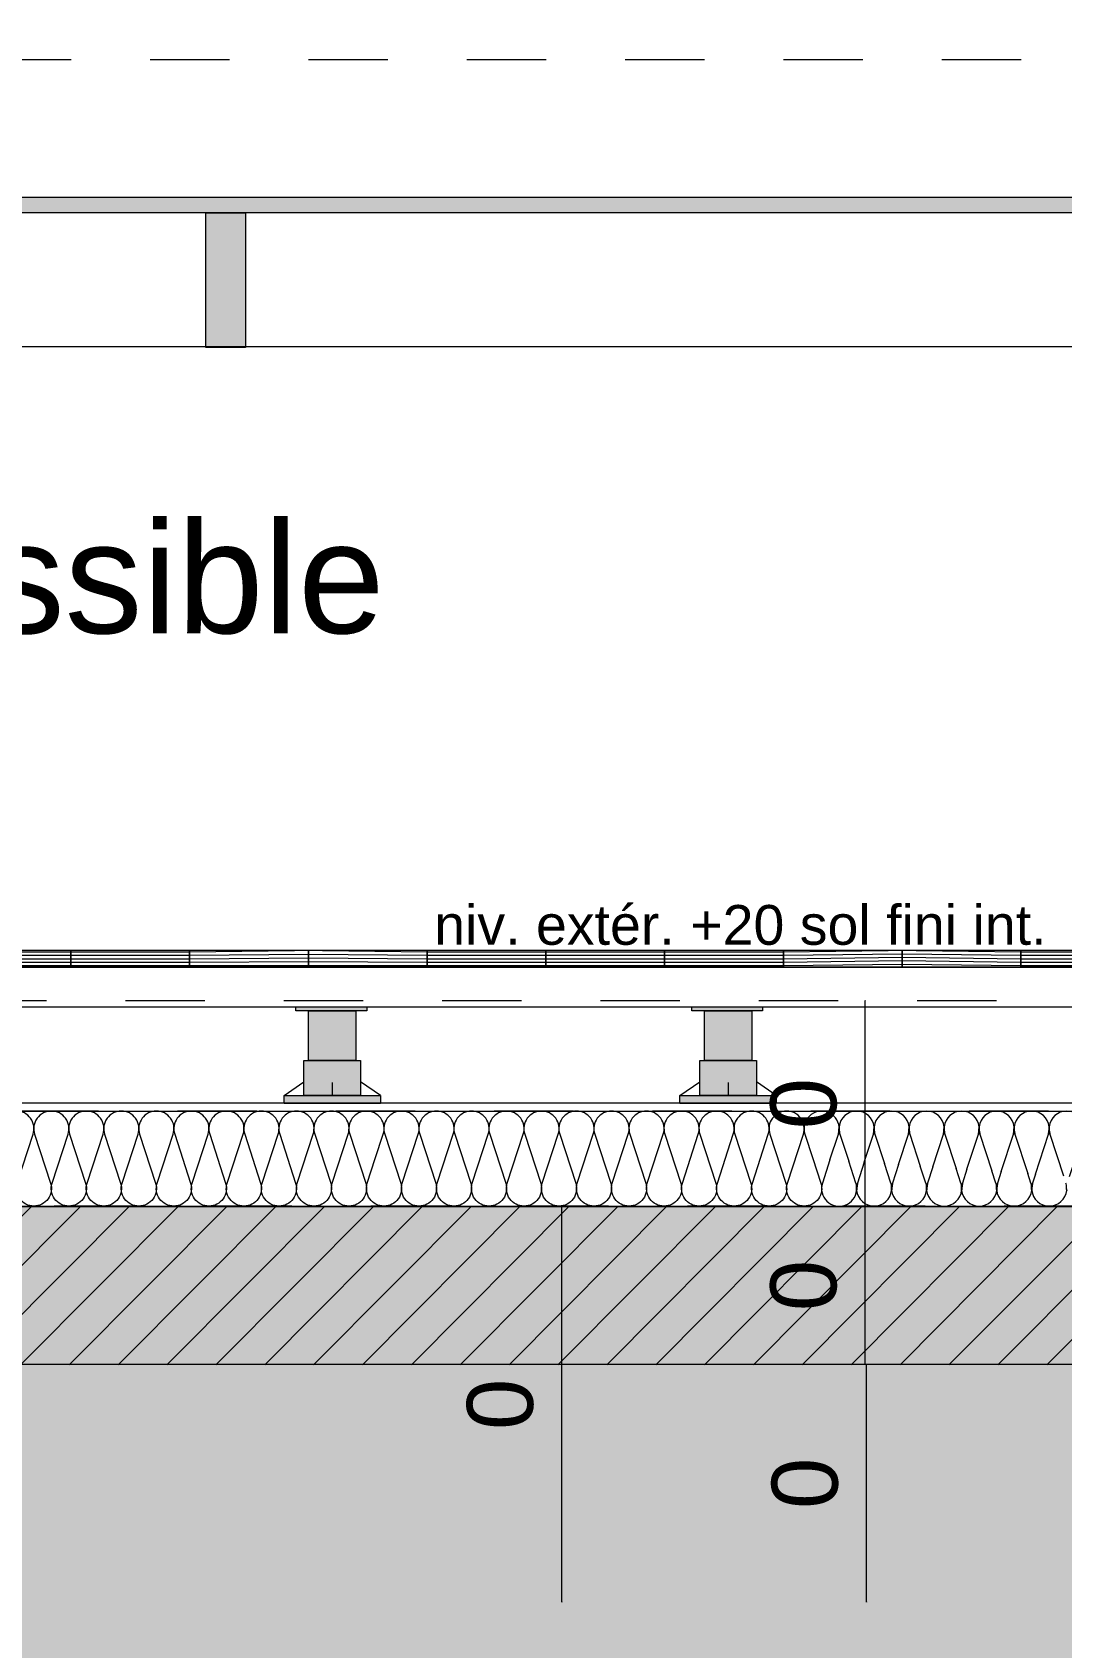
# Model space of a CAD drawing. Header units: metres. Extents: x 1838950 to 1842843, y 5171318 to 5174224.
# Drawn here: x 1840987.188 to 1840988.488, y 5171431.524 to 5171433.564 of the extents above; entities that cross this region are included whole.
import ezdxf

# ---------------------------------------------------------------- set-up
doc = ezdxf.new("R2010")
doc.units = ezdxf.units.M
doc.header["$LTSCALE"] = 0.0254
doc.header["$PDMODE"] = 1
doc.header["$PDSIZE"] = -2
for name, pattern in [('AXES', [2, 1.25, -0.25, 0.25, -0.25]), ('CACHE', [0.375, 0.25, -0.125]), ('ISO-02', [0.75, 0.6, -0.15])]:
    doc.linetypes.add(name, pattern=pattern)
doc.layers.get('0').update_dxf_attribs({"lineweight": 18})
doc.layers.get('DEFPOINTS').update_dxf_attribs({"lineweight": 18})
for name, color, linetype, lineweight, true_color in [('01_cote_gen', 4, 'Continuous', 18, 0x00ffff), ('01_hach', 1, 'CACHE', 18, 0xff0000), ('01_tram_axes', 1, 'AXES', 18, 0xff0000)]:
    doc.layers.add(name, color=color, linetype=linetype, lineweight=lineweight, true_color=true_color)
for name, color, linetype, lineweight in [('01_murs_coup', 7, 'Continuous', 18), ('B BATI-GO-coupÈ_Hatch', 7, 'Continuous', 5), ('B BATI-GO-coupé', 7, 'Continuous', 35), ('B BATI-GO-vu', 7, 'Continuous', 5), ('B GÈnÈral_Hatch', 7, 'Continuous', 5), ('B Général', 7, 'Continuous', 5), ('B-BATI _ GO coupé', 7, 'Continuous', 35), ('B-BATI _ terrasses', 7, 'Continuous', 18), ('B-BATI _ terrasses_Hatch', 7, 'Continuous', 5), ('C ANNOTATIONS-texte', 7, 'Continuous', 5), ('Général', 7, 'Continuous', 5)]:
    doc.layers.add(name, color=color, linetype=linetype, lineweight=lineweight)
doc.styles.add('Arial', font='arial.ttf')
doc.dimstyles.new('EXE-COT-33', dxfattribs={"dimtxt": 302.065972222221, "dimasz": 0.00013797607421875, "dimexe": 1e-08, "dimexo": 8e-09, "dimgap": 5e-08, "dimtad": 1, "dimzin": 3, "dimtxsty": 'Arial', "dimblk": 'VW_FILLEDARROW-1', "dimblk1": 'VW_FILLEDARROW-1', "dimblk2": 'VW_FILLEDARROW-1', "dimcen": 0, "dimazin": 0, "dimtfac": 1, "dimtix": 1, "dimtmove": 0, "dimatfit": 0, "dimldrblk": 'VW_FILLEDARROW-1', "dimfxl": 1, "dimfrac": 2, "dimtolj": 1, "dimtzin": 3, "dimarcsym": 0})
pattern_1 = [(0, (0.005291666661738418, -0.00705555555637693), (0.003527777774492279, -0.004409722221811535), [])]

# ---------------------------------------------------------------- blocks, each defined once
blk = doc.blocks.new('Groupe-397-1-4')
at = {"layer": 'B Général', "linetype": 'Continuous', "lineweight": 0, "true_color": 0x808080}
blk.add_hatch(color=8, dxfattribs=at).paths.add_polyline_path([(77.58484212868782, -58.64995336934717), (84.18487662373452, -58.64995336934717), (84.18487662373452, -58.66995336934718), (77.58484212868782, -58.66995336934718)])
at = {"layer": 'B Général', "linetype": 'Continuous', "lineweight": 0, "true_color": 0xaaaaaa}
blk.add_hatch(color=253, dxfattribs=at).paths.add_polyline_path([(83.08610914711008, -58.66995682763961), (83.13610914711008, -58.66995682763961), (83.13610914711008, -58.83995682763961), (83.08610914711008, -58.83995682763961)])
at = {"layer": 'B Général', "color": 7, "linetype": 'Continuous', "lineweight": 5, "flags": 128}
for points in [[(77.58484212868782, -58.64995336934717), (84.18487662373452, -58.64995336934717), (84.18487662373452, -58.66995336934718), (77.58484212868782, -58.66995336934718)], [(83.08610914711008, -58.66995682763961), (83.13610914711008, -58.66995682763961), (83.13610914711008, -58.83995682763961), (83.08610914711008, -58.83995682763961)]]:
    blk.add_lwpolyline(points, close=True, dxfattribs=at)
blk = doc.blocks.new('Groupe-867-1-4')
at = {"layer": 'B-BATI _ terrasses_Hatch', "linetype": 'Continuous', "lineweight": 0, "true_color": 0xffffff}
for points in [[(83.69992538160413, -59.67235216697661), (83.78938054660203, -59.67235216697661), (83.78938054660203, -59.67739109161886), (83.69992538160413, -59.67739109161886), (83.69992538160413, -59.67235216697661)], [(83.71600451601964, -59.67739109161886), (83.77564129268487, -59.67739109161886), (83.77564129268539, -59.74003777000142), (83.71600451602016, -59.74003777000142), (83.71600451601964, -59.67739109161886)], [(83.7100408207609, -59.74003777000143), (83.78156923495172, -59.74003777000143), (83.78153351738706, -59.78405751194524), (83.7100055895014, -59.78405751194524), (83.7100408207609, -59.74003777000143)], [(83.68501019639345, -59.78405751194521), (83.80663561231212, -59.78405751194521), (83.80663561231212, -59.79413536123683), (83.68501019639353, -59.79413536123683), (83.68501019639345, -59.78405751194521)]]:
    blk.add_hatch(color=7, dxfattribs=at).paths.add_polyline_path(points)
at = {"layer": 'B-BATI _ GO coupé', "lineweight": 5}
for p, q in [((83.68501019639348, -59.78405751194523), (83.71001701210683, -59.76705824541496)), ((83.7458113454025, -59.76770649833078), (83.74582290435279, -59.78345394275521)), ((83.80663561234181, -59.78405751194523), (83.78158066485398, -59.76710757090393))]:
    blk.add_line(p, q, dxfattribs=at)
at = {"layer": 'B-BATI _ terrasses', "color": 7, "lineweight": 5, "flags": 128}
for points in [[(83.69992538160412, -59.67235216697661), (83.78938054660202, -59.67235216697661), (83.78938054660202, -59.67739109161886), (83.69992538160412, -59.67739109161886)], [(83.71600451601967, -59.67739109161886), (83.77564129268488, -59.67739109161886), (83.7756412926854, -59.74003777000142), (83.71600451602018, -59.74003777000142)], [(83.71004082076088, -59.74003777000142), (83.78156923495169, -59.74003777000142), (83.78153351738706, -59.78405751194523), (83.7100055895014, -59.78405751194523)], [(83.68501019639348, -59.78405751194523), (83.80663561231212, -59.78405751194523), (83.80663561231212, -59.79413536123684), (83.68501019639353, -59.79413536123684)]]:
    blk.add_lwpolyline(points, close=True, dxfattribs=at)
blk = doc.blocks.new('Groupe-868-1-4')
at = {"layer": 'B-BATI _ terrasses_Hatch', "linetype": 'Continuous', "lineweight": 0, "true_color": 0xffffff}
for points in [[(83.19991772181599, -59.67235216697661), (83.28937288681392, -59.67235216697661), (83.28937288681392, -59.67739109161886), (83.19991772181599, -59.67739109161886), (83.19991772181599, -59.67235216697661)], [(83.21599685623151, -59.67739109161886), (83.27563363289673, -59.67739109161886), (83.27563363289725, -59.74003777000142), (83.21599685623202, -59.74003777000142), (83.21599685623151, -59.67739109161886)], [(83.21003316097278, -59.74003777000143), (83.28156157516358, -59.74003777000143), (83.28152585759895, -59.78405751194524), (83.20999792971328, -59.78405751194524), (83.21003316097278, -59.74003777000143)], [(83.18500253660534, -59.78405751194524), (83.306627952524, -59.78405751194524), (83.306627952524, -59.79413536123685), (83.18500253660541, -59.79413536123685), (83.18500253660534, -59.78405751194524)]]:
    blk.add_hatch(color=7, dxfattribs=at).paths.add_polyline_path(points)
at = {"layer": 'B-BATI _ GO coupé', "lineweight": 5}
for p, q in [((83.18500253660534, -59.78405751194523), (83.2100093523187, -59.76705824541496)), ((83.24580368561438, -59.76770649833078), (83.24581524456467, -59.78345394275521)), ((83.30662795255368, -59.78405751194523), (83.28157300506585, -59.76710757090393))]:
    blk.add_line(p, q, dxfattribs=at)
at = {"layer": 'B-BATI _ terrasses', "color": 7, "lineweight": 5, "flags": 128}
for points in [[(83.19991772181599, -59.67235216697661), (83.28937288681388, -59.67235216697661), (83.28937288681388, -59.67739109161886), (83.19991772181599, -59.67739109161886)], [(83.21599685623153, -59.67739109161886), (83.27563363289676, -59.67739109161886), (83.27563363289728, -59.74003777000142), (83.21599685623205, -59.74003777000142)], [(83.21003316097276, -59.74003777000142), (83.28156157516356, -59.74003777000142), (83.28152585759892, -59.78405751194523), (83.20999792971328, -59.78405751194523)], [(83.18500253660534, -59.78405751194523), (83.306627952524, -59.78405751194523), (83.306627952524, -59.79413536123684), (83.18500253660541, -59.79413536123684)]]:
    blk.add_lwpolyline(points, close=True, dxfattribs=at)
blk = doc.blocks.new('Groupe-973-1-4')
at = {"layer": 'B BATI-GO-coupÈ_Hatch', "linetype": 'Continuous', "lineweight": 0, "true_color": 0xffffff}
blk.add_hatch(color=7, dxfattribs=at).paths.add_polyline_path([(84.96607381249257, -60.4224073939075), (84.26488626994542, -60.42304670268169), (84.26488626994542, -60.12431911273919), (76.14487977601026, -60.12368290770977), (76.14487977601026, -57.05186553712178), (76.31484213000094, -57.05186553712178), (76.31484213000094, -59.92368290770985), (81.02472797994426, -59.92368290770985), (81.02472709874834, -58.83867728997307), (81.18472779269138, -58.83867728997307), (81.18472867388732, -59.92368290770985), (84.18484862324316, -59.92368290770985), (84.18484862324316, -59.92241049764684), (84.36067697003793, -59.92241049764684), (84.36067836861935, -59.65135215309755), (84.48067553221905, -59.65135215309755), (84.48067413361645, -59.92241049764684), (84.88485511730855, -59.92241049764684), (84.8848551173085, -59.92368290770926), (90.42484219807066, -59.92368290770025), (90.42484205540272, -60.37368445955434), (84.96607366982467, -60.37368135581871), (84.96607381249257, -60.4224073939075)])
at = {"layer": 'B BATI-GO-coupé', "linetype": 'Continuous', "lineweight": 5}
h = blk.add_hatch(dxfattribs=at)
h.set_pattern_fill('45_0_15_52', style=0, pattern_type=2)
h.set_pattern_definition([(45, (0, 0), (0.03527777774492279, -0.02645833334565396), [])])
h.paths.add_polyline_path([(84.96607381249257, -60.42240739390749), (84.26488626994544, -60.42304670268168), (84.26488626994544, -60.12431911273919), (76.14487977601027, -60.12368290770976), (76.14487977601027, -57.05186553712178), (76.31484213000095, -57.05186553712178), (76.31484213000095, -59.92368290770985), (81.02472797994426, -59.92368290770985), (81.02472709874834, -58.83867728997307), (81.18472779269138, -58.83867728997306), (81.18472867388734, -59.92368290770985), (84.18484862324316, -59.92368290770985), (84.18484862324316, -59.92241049764684), (84.36067697003793, -59.92241049764684), (84.36067836861935, -59.65135215309754), (84.48067553221905, -59.65135215309754), (84.48067413361647, -59.92241049764684), (84.88485511730855, -59.92241049764684), (84.88485511730853, -59.92368290770924), (90.42484219807066, -59.92368290770024), (90.42484205540272, -60.37368445955434), (84.96607366982467, -60.37368135581871)])
at = {"layer": 'B Général', "linetype": 'Continuous', "lineweight": 5, "true_color": 0x808080}
h = blk.add_hatch(dxfattribs=at)
h.set_pattern_fill('BOIS FIL HOR', color=8, style=0, pattern_type=2)
h.set_pattern_definition(pattern_1)
h.paths.add_polyline_path([(82.91567587894839, -59.6012245527748), (82.76567587894841, -59.6012245527748), (82.76567587894839, -59.6222245527748), (82.91567587894839, -59.6222245527748)])
h = blk.add_hatch(dxfattribs=at)
h.set_pattern_fill('BOIS FIL HOR', color=8, style=0, pattern_type=2)
h.set_pattern_definition(pattern_1)
h.paths.add_polyline_path([(83.06567587894835, -59.6012245527748), (82.91567587894839, -59.6012245527748), (82.91567587894836, -59.6222245527748), (83.06567587894835, -59.6222245527748)])
h = blk.add_hatch(dxfattribs=at)
h.set_pattern_fill('BOIS FIL HOR', color=8, style=0, pattern_type=2)
h.set_pattern_definition(pattern_1)
h.paths.add_polyline_path([(83.21567587894833, -59.6012245527748), (83.06567587894835, -59.6012245527748), (83.06567587894833, -59.6222245527748), (83.21567587894833, -59.6222245527748)])
h = blk.add_hatch(dxfattribs=at)
h.set_pattern_fill('BOIS FIL HOR', color=8, style=0, pattern_type=2)
h.set_pattern_definition(pattern_1)
h.paths.add_polyline_path([(83.3656758789483, -59.6012245527748), (83.21567587894833, -59.6012245527748), (83.2156758789483, -59.6222245527748), (83.3656758789483, -59.6222245527748)])
h = blk.add_hatch(dxfattribs=at)
h.set_pattern_fill('BOIS FIL HOR', color=8, style=0, pattern_type=2)
h.set_pattern_definition(pattern_1)
h.paths.add_polyline_path([(83.5156758789483, -59.6012245527748), (83.3656758789483, -59.6012245527748), (83.3656758789483, -59.6222245527748), (83.5156758789483, -59.6222245527748)])
h = blk.add_hatch(dxfattribs=at)
h.set_pattern_fill('BOIS FIL HOR', color=8, style=0, pattern_type=2)
h.set_pattern_definition(pattern_1)
h.paths.add_polyline_path([(83.66567587894826, -59.6012245527748), (83.5156758789483, -59.6012245527748), (83.51567587894827, -59.6222245527748), (83.66567587894826, -59.6222245527748)])
h = blk.add_hatch(dxfattribs=at)
h.set_pattern_fill('BOIS FIL HOR', color=8, style=0, pattern_type=2)
h.set_pattern_definition(pattern_1)
h.paths.add_polyline_path([(83.81567587894824, -59.6012245527748), (83.66567587894826, -59.6012245527748), (83.66567587894824, -59.6222245527748), (83.81567587894824, -59.6222245527748)])
h = blk.add_hatch(dxfattribs=at)
h.set_pattern_fill('BOIS FIL HOR', color=8, style=0, pattern_type=2)
h.set_pattern_definition(pattern_1)
h.paths.add_polyline_path([(83.96567587894825, -59.6012245527748), (83.81567587894824, -59.6012245527748), (83.81567587894824, -59.6222245527748), (83.96567587894825, -59.6222245527748)])
h = blk.add_hatch(dxfattribs=at)
h.set_pattern_fill('BOIS FIL HOR', color=8, style=0, pattern_type=2)
h.set_pattern_definition(pattern_1)
h.paths.add_polyline_path([(84.11567587894821, -59.6012245527748), (83.96567587894825, -59.6012245527748), (83.96567587894822, -59.6222245527748), (84.11567587894821, -59.6222245527748)])
h = blk.add_hatch(dxfattribs=at)
h.set_pattern_fill('BOIS FIL HOR', color=8, style=0, pattern_type=2)
h.set_pattern_definition(pattern_1)
h.paths.add_polyline_path([(84.26567587894819, -59.6012245527748), (84.11567587894821, -59.6012245527748), (84.11567587894818, -59.6222245527748), (84.26567587894819, -59.6222245527748)])
at = {"layer": 'B BATI-GO-coupé', "linetype": 'Continuous', "lineweight": 5, "flags": 128}
blk.add_lwpolyline([(84.96607381249257, -60.42240739390749), (84.26488626994544, -60.42304670268168), (84.26488626994544, -60.12431911273919), (76.14487977601027, -60.12368290770976), (76.14487977601027, -57.05186553712178), (76.31484213000095, -57.05186553712178), (76.31484213000095, -59.92368290770985), (81.02472797994426, -59.92368290770985), (81.02472709874834, -58.83867728997307), (81.18472779269138, -58.83867728997306), (81.18472867388734, -59.92368290770985), (84.18484862324316, -59.92368290770985), (84.18484862324316, -59.92241049764684), (84.36067697003793, -59.92241049764684), (84.36067836861935, -59.65135215309754), (84.48067553221905, -59.65135215309754), (84.48067413361647, -59.92241049764684), (84.88485511730855, -59.92241049764684), (84.88485511730853, -59.92368290770924), (90.42484219807066, -59.92368290770024), (90.42484205540272, -60.37368445955434), (84.96607366982467, -60.37368135581871)], close=True, dxfattribs=at)
at = {"layer": 'B BATI-GO-vu'}
blk.add_line((77.58649966137408, -58.83868095928408), (84.1847341334674, -58.83868095928408), dxfattribs=at)
at = {"layer": 'B BATI-GO-vu', "color": 7, "linetype": 'Continuous', "lineweight": 13, "flags": 128}
blk.add_lwpolyline([(84.3606839022467, -59.79380198317892), (81.18472728565078, -59.79380198319731), (81.18472728565078, -59.80380198317891), (84.3606839022467, -59.80380198316058)], close=True, dxfattribs=at)
at = {"layer": 'B Général', "color": 7, "linetype": 'ISO-02', "lineweight": 5}
for p, q in [((84.35043996770732, -59.80380750478528), (82.21296968629916, -59.80380750478528)), ((84.3946634907712, -59.92380750478527), (82.21296968629916, -59.92380750478527))]:
    blk.add_line(p, q, dxfattribs=at)
at = {"layer": 'B Général', "color": 7, "linetype": 'Continuous', "lineweight": 5}
for p, q in [((83.90722738743375, -59.89467425938518), (83.89817151339341, -59.86693951926907)), ((83.95145091049768, -59.89467425938518), (83.94341769354872, -59.87007153375287)), ((83.99567443356162, -59.89467425938518), (83.98866387370407, -59.87320354823672)), ((84.03989795662555, -59.89467425938518), (84.0339100538594, -59.87633556272051)), ((84.08412147968946, -59.89467425938518), (84.07915623401472, -59.87946757720431)), ((84.12834500275343, -59.89467425938518), (84.12440241417006, -59.88259959168811))]:
    blk.add_line(p, q, dxfattribs=at)
at = {"layer": 'B Général', "lineweight": 5, "flags": 128}
for points in [[(82.91567587894839, -59.6012245527748), (82.76567587894841, -59.6012245527748), (82.76567587894839, -59.6222245527748), (82.91567587894839, -59.6222245527748)], [(83.06567587894835, -59.6012245527748), (82.91567587894839, -59.6012245527748), (82.91567587894836, -59.6222245527748), (83.06567587894835, -59.6222245527748)], [(83.21567587894833, -59.6012245527748), (83.06567587894835, -59.6012245527748), (83.06567587894833, -59.6222245527748), (83.21567587894833, -59.6222245527748)], [(83.3656758789483, -59.6012245527748), (83.21567587894833, -59.6012245527748), (83.2156758789483, -59.6222245527748), (83.3656758789483, -59.6222245527748)], [(83.5156758789483, -59.6012245527748), (83.3656758789483, -59.6012245527748), (83.3656758789483, -59.6222245527748), (83.5156758789483, -59.6222245527748)], [(83.66567587894826, -59.6012245527748), (83.5156758789483, -59.6012245527748), (83.51567587894827, -59.6222245527748), (83.66567587894826, -59.6222245527748)], [(83.81567587894824, -59.6012245527748), (83.66567587894826, -59.6012245527748), (83.66567587894824, -59.6222245527748), (83.81567587894824, -59.6222245527748)], [(83.96567587894825, -59.6012245527748), (83.81567587894824, -59.6012245527748), (83.81567587894824, -59.6222245527748), (83.96567587894825, -59.6222245527748)], [(84.11567587894821, -59.6012245527748), (83.96567587894825, -59.6012245527748), (83.96567587894822, -59.6222245527748), (84.11567587894821, -59.6222245527748)], [(84.26567587894819, -59.6012245527748), (84.11567587894821, -59.6012245527748), (84.11567587894818, -59.6222245527748), (84.26567587894819, -59.6222245527748)], [(84.32466932369736, -59.6222245527748), (81.20087866243365, -59.6222245527748), (81.20087866243365, -59.67235216697661), (84.32466932369692, -59.67235216697661)]]:
    blk.add_lwpolyline(points, close=True, dxfattribs=at)
at = {"layer": 'B Général', "color": 7, "linetype": 'Continuous', "lineweight": 5, "flags": 128}
for points in [[(83.30013129493899, -59.86380750478528), (83.31020982607076, -59.83294075018536, 0.5099803864656934), (83.289075414173, -59.80380750478528, 0.509980386465217), (83.26794100227525, -59.83294075018536), (83.28809806453877, -59.89467425938521, -0.5099803864650109), (83.26696365264105, -59.92380750478527, -0.5099803864654532), (83.24582924074332, -59.89467425938521), (83.26598630300683, -59.83294075018536, 0.5099803864651729), (83.2448518911091, -59.80380750478528, 0.5099803864654233), (83.22371747921134, -59.83294075018536), (83.24387454147487, -59.89467425938521, -0.5099803864654233), (83.22274012957713, -59.92380750478527, -0.5099803864659637), (83.20160571767937, -59.89467425938521), (83.22176277994292, -59.83294075018536, 0.5099803864656934), (83.20062836804516, -59.80380750478528, 0.509980386465217), (83.17949395614741, -59.83294075018536), (83.19965101841093, -59.89467425938521, -0.5099803864657914), (83.17851660651318, -59.92380750478527, -0.5099803864651729), (83.15738219461547, -59.89467425938521), (83.17753925687897, -59.83294075018536, 0.5099803864651191), (83.15640484498122, -59.80380750478528, 0.509980386465217), (83.13527043308348, -59.83294075018536), (83.15542749534698, -59.89467425938521, -0.5099803864650748), (83.13429308344928, -59.92380750478527, -0.5099803864654233), (83.11315867155152, -59.89467425938521), (83.13331573381504, -59.83294075018534, 0.5099803864654532), (83.1121813219173, -59.80380750478528, 0.5099803864650109), (83.09104691001957, -59.83294075018534), (83.11120397228309, -59.89467425938521, -0.5099803864657914), (83.09006956038534, -59.92380750478527, -0.5099803864651729), (83.06893514848763, -59.89467425938521), (83.08909221075113, -59.83294075018536, 0.5099803864651191), (83.06795779885339, -59.80380750478528, 0.509980386465217), (83.04682338695564, -59.83294075018536), (83.06698044921914, -59.89467425938521, -0.5099803864650748), (83.04584603732144, -59.92380750478527, -0.5099803864654233), (83.02471162542368, -59.89467425938521), (83.0448686876872, -59.83294075018536, 0.5099803864651191), (83.02373427578945, -59.80380750478528, 0.5099803864654233), (83.00259986389169, -59.83294075018536), (83.02275692615524, -59.89467425938521, -0.5099803864657914), (83.00162251425749, -59.92380750478527, -0.5099803864651191), (82.98048810235974, -59.89467425938521), (83.00064516462326, -59.83294075018536, 0.5099803864651531), (82.9795107527255, -59.80380750478528, 0.5099803864705474), (82.95837634082778, -59.83294075018536), (82.97853340309129, -59.89467425938521, -0.5099803864654233), (82.95739899119354, -59.92380750478527, -0.5099803864651191), (82.93626457929581, -59.89467425938521), (82.95642164155932, -59.83294075018534, 0.5099803864649769), (82.9352872296616, -59.80380750478528, 0.5099803864653892), (82.91415281776385, -59.83294075018534), (82.9343098800274, -59.89467425938521, -0.5099803864657914), (82.91317546812965, -59.92380750478527, -0.5099803864651191), (82.8920410562319, -59.89467425938521), (82.91219811849543, -59.83294075018536, 0.5099803864651531), (82.89106370659766, -59.80380750478528, 0.5099803864705474), (82.86992929469994, -59.83294075018536), (82.89008635696345, -59.89467425938521, -0.5099803864654233), (82.8689519450657, -59.92380750478527, -0.5099803864651191), (82.84781753316797, -59.89467425938521), (82.86797459543148, -59.83294075018536, 0.5099803864651729), (82.84684018353376, -59.80380750478528, 0.5099803864654233)], [(83.85292533323809, -59.86380750478528), (83.86300386436983, -59.8946742593852, -0.5099803864651191), (83.8418694524721, -59.92380750478527, -0.5099803864651191), (83.82073504057435, -59.89467425938521), (83.84089210283786, -59.83294075018536, 0.5099803864651729), (83.81975769094014, -59.80380750478528, 0.5099803864651191), (83.7986232790424, -59.83294075018536), (83.81878034130591, -59.89467425938521, -0.5099803864650109), (83.79764592940819, -59.92380750478527, -0.5099803864651191), (83.77651151751044, -59.89467425938521), (83.79666857977396, -59.83294075018536, 0.5099803864651531), (83.7755341678762, -59.80380750478528, 0.5099803864705474), (83.7543997559785, -59.83294075018536), (83.77455681824199, -59.89467425938521, -0.5099803864654233), (83.75342240634426, -59.92380750478527, -0.5099803864651191), (83.73228799444651, -59.89467425938521), (83.75244505671002, -59.83294075018536, 0.5099803864651729), (83.7313106448123, -59.80380750478528, 0.5099803864654233), (83.71017623291455, -59.83294075018536), (83.73033329517806, -59.89467425938521, -0.5099803864654233), (83.70919888328032, -59.92380750478527, -0.5099803864659637), (83.68806447138256, -59.89467425938521), (83.70822153364611, -59.83294075018536, 0.5099803864656934), (83.68708712174835, -59.80380750478528, 0.509980386465217), (83.66595270985061, -59.83294075018536), (83.68610977211412, -59.89467425938521, -0.5099803864657914), (83.66497536021637, -59.92380750478527, -0.5099803864651729), (83.64384094831865, -59.89467425938521), (83.66399801058216, -59.83294075018534, 0.5099803864654532), (83.64286359868443, -59.80380750478528, 0.5099803864653892), (83.6217291867867, -59.83294075018534), (83.6418862490502, -59.89467425938521, -0.5099803864653892), (83.62075183715247, -59.92380750478527, -0.5099803864653892), (83.59961742525472, -59.89467425938521), (83.61977448751827, -59.83294075018536, 0.5099803864656934), (83.59864007562051, -59.80380750478528, 0.509980386465217), (83.57750566372277, -59.83294075018536), (83.59766272598628, -59.89467425938521, -0.5099803864657914), (83.57652831408853, -59.92380750478527, -0.5099803864651729), (83.55539390219081, -59.89467425938521), (83.57555096445432, -59.83294075018536, 0.5099803864651191), (83.55441655255657, -59.80380750478528, 0.509980386465217), (83.53328214065883, -59.83294075018536), (83.55343920292233, -59.89467425938521, -0.5099803864650748), (83.53230479102463, -59.92380750478527, -0.5099803864654233), (83.51117037912687, -59.89467425938521), (83.53132744139039, -59.83294075018536, 0.5099803864651191), (83.51019302949264, -59.80380750478528, 0.5099803864654233), (83.48905861759488, -59.83294075018536), (83.50921567985843, -59.89467425938521, -0.5099803864657914), (83.48808126796068, -59.92380750478527, -0.5099803864651191), (83.46694685606293, -59.89467425938521), (83.48710391832645, -59.83294075018536, 0.5099803864651531), (83.46596950642869, -59.80380750478528, 0.5099803864648047), (83.44483509453097, -59.83294075018536), (83.4649921567945, -59.89467425938521, -0.5099803864651729), (83.44385774489679, -59.92380750478527, -0.5099803864654233), (83.42272333299903, -59.89467425938521), (83.44288039526255, -59.83294075018536, 0.5099803864651191), (83.4217459833648, -59.80380750478528, 0.5099803864654233), (83.40061157146704, -59.83294075018536), (83.42076863373059, -59.89467425938521, -0.5099803864657914), (83.39963422183284, -59.92380750478527, -0.5099803864651191), (83.3784998099351, -59.89467425938521), (83.39865687219861, -59.83294075018536, 0.5099803864651531), (83.37752246030085, -59.80380750478528, 0.5099803864705474), (83.35638804840313, -59.83294075018536), (83.37654511066664, -59.89467425938521, -0.5099803864654233), (83.3554106987689, -59.92380750478527, -0.5099803864651191), (83.33427628687116, -59.89467425938521), (83.35443334913467, -59.83294075018536, 0.5099803864651729), (83.33329893723695, -59.80380750478528, 0.5099803864654233), (83.31216452533918, -59.83294075018536), (83.3323215876027, -59.89467425938521, -0.5099803864654233), (83.31118717570497, -59.92380750478527, -0.5099803864642745), (83.29005276380724, -59.89467425938521), (83.30013129493899, -59.86380750478528)], [(83.87454836950526, -59.86530428666921), (83.8851156259018, -59.83294075018533, 0.05288452119976142), (83.88609297553602, -59.82835381522062, -0.0521785149014163), (83.886092975536, -59.82372618051994, 0.2869168985466406), (83.87158148444962, -59.80514694548605, 0.2869168985472703), (83.84852426925002, -59.81005980363976, 0.2869168985442297), (83.8428468021063, -59.83294075018526), (83.85292533323809, -59.86380750478528)], [(83.91779444203965, -59.86829785043697), (83.92933914896575, -59.83294075018522, 0.05288452120239094), (83.93031649859995, -59.82835381522059, -0.0521785149038885), (83.93031649859995, -59.82372618051988, 0.3839952055385888), (83.90820473706792, -59.80380750478528, 0.3839952055368409), (83.88609297553604, -59.82372618052004, -0.05217851490023068), (83.88609297553604, -59.82835381522081, 0.05288452119631457), (83.88707032517024, -59.83294075018536), (83.89817151339341, -59.86693951926907)], [(83.96104051457404, -59.87129141420484), (83.97356267202967, -59.83294075018527, 0.05288452119212257), (83.97454002166383, -59.82835381522051, -0.0521785149043421), (83.97454002166388, -59.82372618051982, 0.383995205543707), (83.95242826013187, -59.80380750478528, 0.3839952055407455), (83.9303164986, -59.82372618052018, -0.05217851489810319), (83.93031649859998, -59.82835381522084, 0.05288452119448885), (83.93129384823418, -59.8329407501853), (83.94341769354872, -59.87007153375287)], [(84.00428658710842, -59.87428497797265), (84.01778619509362, -59.83294075018521, 0.05288452119060374), (84.01876354472773, -59.82835381522032, -0.05217851489792277), (84.01876354472782, -59.82372618051994, 0.3839952055397852), (83.99665178319577, -59.80380750478528, 0.3839952055374001), (83.97454002166391, -59.8237261805201, -0.05217851490250916), (83.9745400216639, -59.82835381522082, 0.05288452120000025), (83.97551737129811, -59.83294075018537), (83.98866387370407, -59.87320354823672)], [(84.04753265964281, -59.87727854174047), (84.06200971815754, -59.83294075018525, 0.05288452119434436), (84.06298706779172, -59.8283538152207, -0.05217851490975554), (84.06298706779172, -59.82372618051982, 0.383995205540661), (84.04087530625972, -59.80380750478528, 0.3839952055373613), (84.01876354472788, -59.82372618052022, -0.05217851489493056), (84.01876354472783, -59.82835381522043, 0.05288452120571015), (84.01974089436204, -59.83294075018532), (84.0339100538594, -59.87633556272051)], [(84.09077873217721, -59.88027210550828), (84.10623324122146, -59.83294075018529, 0.05288452119583333), (84.10721059085562, -59.82835381522042, -0.05217851490072542), (84.10721059085566, -59.82372618051989, 0.3839952055389448), (84.08509882932361, -59.80380750478528, 0.3839952055388791), (84.06298706779172, -59.82372618051998, -0.05217851490543495), (84.06298706779172, -59.82835381522077, 0.05288452119728594), (84.06396441742595, -59.83294075018537), (84.07915623401472, -59.87946757720431)], [(84.13402480471157, -59.88326566927609), (84.15045676428538, -59.83294075018524, 0.05288452119460945), (84.15143411391959, -59.8283538152207, -0.05217851490975554), (84.15143411391959, -59.82372618051982, 0.3839952055409431), (84.12932235238756, -59.80380750478528, 0.3839952055409127), (84.1072105908557, -59.82372618052007, -0.05217851490437987), (84.10721059085566, -59.82835381522064, 0.05288452119969243), (84.10818794048988, -59.83294075018532), (84.12440241417006, -59.88259959168811)], [(84.17727087724599, -59.88625923304397), (84.1946802873493, -59.83294075018533, 0.05288452119623151), (84.1956576369835, -59.82835381522036, -0.05217851489917144), (84.19565763698353, -59.82372618051988, 0.3839952055385888), (84.1735458754515, -59.80380750478528, 0.383995205537121), (84.15143411391962, -59.8237261805201, -0.05217851490252422), (84.15143411391959, -59.82835381522067, 0.0528845212035019), (84.15241146355379, -59.83294075018537), (84.16964859432538, -59.8857316061719)], [(83.87454836950526, -59.86530428666921), (83.86495856363827, -59.89467425938518, 0.2869168985445134), (83.87063603078207, -59.91755520593087, 0.2869168985467513), (83.89369324598161, -59.92246806408448, 0.2869168985437598), (83.90820473706792, -59.90388882905032, -0.05217851490069893), (83.90820473706798, -59.8992611943499, 0.05288452120104805), (83.90722738743374, -59.89467425938516)], [(83.91779444203965, -59.86829785043697), (83.90918208670217, -59.89467425938527, 0.05288452119197993), (83.90820473706806, -59.8992611943501, -0.0521785149061671), (83.90820473706799, -59.90388882905081, 0.3839952055353199), (83.9303164986, -59.92380750478522, 0.3839952055401852), (83.95242826013188, -59.90388882905047, -0.05217851490250149), (83.95242826013191, -59.8992611943499, 0.05288452120104805), (83.95145091049767, -59.89467425938516)], [(83.96104051457404, -59.87129141420484), (83.95340560976611, -59.89467425938527, 0.05288452119197993), (83.952428260132, -59.8992611943501, -0.0521785149061671), (83.95242826013192, -59.90388882905081, 0.3839952055353199), (83.97454002166394, -59.92380750478522, 0.3839952055401852), (83.99665178319582, -59.90388882905047, -0.05217851490250149), (83.99665178319584, -59.89926119434983, 0.05288452119952763), (83.99567443356165, -59.89467425938523)], [(84.00428658710842, -59.87428497797265), (83.99762913283007, -59.89467425938518, 0.05288452119640997), (83.99665178319587, -59.89926119434995, -0.05217851490799077), (83.99665178319586, -59.9038888290508, 0.3839952055356), (84.01876354472788, -59.92380750478522, 0.3839952055397009), (84.04087530625976, -59.90388882905054, -0.0521785149043667), (84.04087530625975, -59.89926119434974, 0.05288452119804556), (84.03989795662551, -59.89467425938506)], [(84.04753265964281, -59.87727854174047), (84.04185265589396, -59.89467425938523, 0.05288452119418514), (84.04087530625984, -59.8992611943501, -0.05217851489887379), (84.0408753062598, -59.9038888290506, 0.3839952055391255), (84.06298706779177, -59.92380750478527, 0.3839952055393665), (84.08509882932367, -59.90388882905049, -0.0521785148997428), (84.08509882932367, -59.89926119434971, 0.05288452119276967), (84.08412147968951, -59.8946742593853)], [(84.09077873217721, -59.88027210550828), (84.08607617895791, -59.89467425938518, 0.05288452119969243), (84.0850988293237, -59.89926119434995, -0.05217851490090423), (84.0850988293237, -59.90388882905069, 0.3839952055369995), (84.1072105908557, -59.92380750478522, 0.383995205540018), (84.12932235238759, -59.90388882905047, -0.05217851490252045), (84.1293223523876, -59.89926119434973, 0.05288452120041196), (84.12834500275343, -59.8946742593852)], [(84.13402480471157, -59.88326566927609), (84.13029970202182, -59.89467425938518, 0.05288452119716786), (84.12932235238766, -59.89926119435001, -0.0521785149039416), (84.12932235238765, -59.90388882905076, 0.3839952055375432), (84.15143411391968, -59.92380750478527, 0.3839952055393264), (84.17354587545155, -59.90388882905062, -0.05217851490432139), (84.17354587545152, -59.89926119434966, 0.05288452119450875), (84.17256852581733, -59.89467425938521)]]:
    blk.add_lwpolyline(points, format="xyb", dxfattribs=at)
at = {"layer": 'B-BATI _ GO coupé', "color": 7}
for name in ['Groupe-868-1-4', 'Groupe-867-1-4']:
    blk.add_blockref(name, (0, 0), dxfattribs=at)
at = {"layer": 'B Général', "color": 7, "insert": (83.3746515728895, -59.54373118133897), "char_height": 0.05018414220328282, "attachment_point": 1, "line_spacing_factor": 1.011915493852913, "style": 'Arial'}
blk.add_mtext('niv. extér. +20 sol fini int.', dxfattribs=at)
blk = doc.blocks.new('VW_FILLEDARROW-1')
at = {"linetype": 'Continuous', "lineweight": 0, "transparency": 16777216}
blk.add_hatch(color=0, dxfattribs=at).paths.add_polyline_path([(-1, 0.1227845609029045), (0, 0), (-1, -0.1227845609029047)])
at = {"color": 0, "lineweight": 20, "transparency": 16777216, "flags": 128}
blk.add_lwpolyline([(-1, 0.1227845609029045), (0, 0), (-1, -0.1227845609029047)], close=True, dxfattribs=at)
blk = doc.blocks.new('*D1283')
at = {"layer": '01_cote_gen', "color": 0, "lineweight": -2, "transparency": 16777216}
blk.add_line((83.91888822828106, -60.12354493163621), (83.91888822828106, -59.92448777360698), dxfattribs=at)
at = {"layer": 'DEFPOINTS', "color": 0, "transparency": 16777216}
for p in [(83.54856051215876, -59.92434979753276), (83.91888822828106, -59.92434979753276), (83.54860561184952, -60.12368290771043)]:
    blk.add_point(p, dxfattribs=at)
at = {"layer": '01_cote_gen', "color": 0, "lineweight": -2, "transparency": 16777216, "xscale": 0.00013797607421875, "yscale": 0.00013797607421875, "zscale": 0.00013797607421875}
for p, rotation in [((83.91888822828106, -59.92434979753276), 90), ((83.91888822828106, -60.12368290771043), 270)]:
    blk.add_blockref('VW_FILLEDARROW-1', p, dxfattribs=dict(at, rotation=rotation))
at = {"layer": '01_cote_gen', "color": 0, "lineweight": 5, "transparency": 16777216, "insert": (83.84150131319028, -60.0240163526216), "char_height": 0.083327061882049, "attachment_point": 5, "rotation": 90, "style": 'Arial'}
blk.add_mtext('\\A1;0', dxfattribs=at)
blk = doc.blocks.new('*D1284')
at = {"layer": '01_cote_gen', "color": 0, "lineweight": -2, "transparency": 16777216}
blk.add_line((83.91888822828106, -59.92421182145854), (83.91888822828287, -59.66455721043479), dxfattribs=at)
at = {"layer": 'DEFPOINTS', "color": 0, "transparency": 16777216}
for p in [(83.54856051215846, -59.66441923436057), (83.91888822828287, -59.66441923436057), (83.91888822828106, -59.92434979753276)]:
    blk.add_point(p, dxfattribs=at)
at = {"layer": '01_cote_gen', "color": 0, "lineweight": -2, "transparency": 16777216, "xscale": 0.00013797607421875, "yscale": 0.00013797607421875, "zscale": 0.00013797607421875}
for p, rotation in [((83.91888822828287, -59.66441923436057), 89.99999999960217), ((83.91888822828106, -59.92434979753276), 269.9999999996022)]:
    blk.add_blockref('VW_FILLEDARROW-1', p, dxfattribs=dict(at, rotation=rotation))
at = {"layer": '01_cote_gen', "color": 0, "lineweight": 5, "transparency": 16777216, "insert": (83.84150131319117, -59.79438451594612), "char_height": 0.083327061882049, "attachment_point": 5, "rotation": 89.99999999960218, "style": 'Arial'}
blk.add_mtext('\\A1;0', dxfattribs=at)
blk = doc.blocks.new('*D1287')
at = {"layer": '01_cote_gen', "color": 0, "lineweight": -2, "transparency": 16777216}
blk.add_line((83.92059330400367, -60.42354493163621), (83.92059330400367, -60.12396086504509), dxfattribs=at)
at = {"layer": 'DEFPOINTS', "color": 0, "transparency": 16777216}
for p in [(83.55026558788137, -60.12382288897087), (83.92059330400367, -60.12382288897087), (84.26488627030788, -60.42368290771044)]:
    blk.add_point(p, dxfattribs=at)
at = {"layer": '01_cote_gen', "color": 0, "lineweight": -2, "transparency": 16777216, "xscale": 0.00013797607421875, "yscale": 0.00013797607421875, "zscale": 0.00013797607421875}
for p, rotation in [((83.92059330400367, -60.12382288897087), 90), ((83.92059330400367, -60.42368290771044), 270)]:
    blk.add_blockref('VW_FILLEDARROW-1', p, dxfattribs=dict(at, rotation=rotation))
at = {"layer": '01_cote_gen', "color": 0, "lineweight": 5, "transparency": 16777216, "insert": (83.84320638891289, -60.27375289834065), "char_height": 0.083327061882049, "attachment_point": 5, "rotation": 90, "style": 'Arial'}
blk.add_mtext('\\A1;0', dxfattribs=at)
blk = doc.blocks.new('*D1288')
at = {"layer": '01_cote_gen', "color": 0, "lineweight": -2, "transparency": 16777216}
blk.add_line((83.53565978140746, -60.42354493163621), (83.53565978140746, -59.92455721043478), dxfattribs=at)
at = {"layer": 'DEFPOINTS', "color": 0, "transparency": 16777216}
for p in [(83.16533206528517, -59.92441923436056), (83.53565978140746, -59.92441923436056), (83.87995274771164, -60.42368290771044)]:
    blk.add_point(p, dxfattribs=at)
at = {"layer": '01_cote_gen', "color": 0, "lineweight": -2, "transparency": 16777216, "xscale": 0.00013797607421875, "yscale": 0.00013797607421875, "zscale": 0.00013797607421875}
for p, rotation in [((83.53565978140746, -59.92441923436056), 90), ((83.53565978140746, -60.42368290771044), 270)]:
    blk.add_blockref('VW_FILLEDARROW-1', p, dxfattribs=dict(at, rotation=rotation))
at = {"layer": '01_cote_gen', "color": 0, "lineweight": 5, "transparency": 16777216, "insert": (83.45827286631668, -60.17405107103549), "char_height": 0.083327061882049, "attachment_point": 5, "rotation": 90, "style": 'Arial'}
blk.add_mtext('\\A1;0', dxfattribs=at)
blk = doc.blocks.new('Groupe-974-1-4')
at = {"layer": '01_hach', "lineweight": 5}
blk.add_line((81.1848797760887, -59.66441923436057), (84.26595890802251, -59.66441923436057), dxfattribs=at)
at = {"layer": '01_murs_coup', "lineweight": 5}
for p, q in [((81.1848797760887, -59.92441923436057), (84.26595890802251, -59.92441923436057)), ((84.264886269583, -60.12368290771043), (76.30487977568345, -60.12368290771043))]:
    blk.add_line(p, q, dxfattribs=at)
at = {"layer": '01_tram_axes', "lineweight": 5, "flags": 128}
blk.add_lwpolyline([(74.41592197260603, -58.47632677765767), (92.97322408973581, -58.47632677765767), (92.97322408973581, -61.36679748190981), (74.41592197260603, -61.36679748190981)], close=True, dxfattribs=at)
at = {"layer": '01_cote_gen', "lineweight": 5}
for base, p1, p2, picture, middle in [((83.91888822828287, -59.66441923436057), (83.91888822828106, -59.92434979753276), (83.54856051215846, -59.66441923436057), '*D1284', (83.84150131319117, -59.79438451594612)), ((83.53565978140746, -59.92441923436056), (83.87995274771164, -60.42368290771044), (83.16533206528517, -59.92441923436056), '*D1288', (83.45827286631668, -60.17405107103549)), ((83.91888822828106, -59.92434979753276), (83.54860561184952, -60.12368290771043), (83.54856051215876, -59.92434979753276), '*D1283', (83.84150131319028, -60.0240163526216)), ((83.92059330400367, -60.12382288897087), (84.26488627030788, -60.42368290771044), (83.55026558788137, -60.12382288897087), '*D1287', (83.84320638891289, -60.27375289834065))]:
    dim = blk.add_linear_dim(base=base, p1=p1, p2=p2, angle=270, dimstyle='EXE-COT-33', override={"dimtxt": 0.083327061882049, "dimgap": 0.03484845, "dimdec": 0, "dimpost": '<>', "dimtxsty": 'Arial', "dimse1": 1, "dimse2": 1, "dimtmove": 2}, dxfattribs=at)
    dim.commit()
    dim.dimension.update_dxf_attribs({"geometry": picture, "text_midpoint": middle})

msp = doc.modelspace()

# ---------------------------------------------------------------- hatches: boundary and pattern name
at = {"layer": 'B GÈnÈral_Hatch', "linetype": 'Continuous', "lineweight": 0, "true_color": 0xbbbbbb}
msp.add_hatch(color=9, dxfattribs=at).paths.add_polyline_path([(1840988.585784933, 5171431.631952161), (1840988.585785007, 5171431.881215636), (1840980.445740866, 5171431.881215636), (1840980.445740866, 5171434.731951962), (1840954.530563601, 5171434.731951962), (1840954.530563601, 5171426.131951964), (1840974.982472391, 5171426.131951964), (1840974.989009333, 5171423.131951962), (1841023.725352593, 5171423.131951962), (1841023.725352593, 5171426.221951962), (1841018.824249156, 5171426.221951962), (1841018.824249156, 5171425.901951963), (1841018.644249155, 5171425.901951963), (1841018.644249155, 5171428.811951964), (1840994.745740864, 5171428.811951963), (1840994.74574079, 5171431.631952161)])

# ---------------------------------------------------------------- block references
at = {"layer": 'B Général', "color": 7}
for name in ['Groupe-973-1-4', 'Groupe-397-1-4']:
    msp.add_blockref(name, (1840904.320898737, 5171492.005634869), dxfattribs=at)
at = {"layer": 'Général', "color": 7}
msp.add_blockref('Groupe-974-1-4', (1840904.320898737, 5171492.005634869), dxfattribs=at)

# ---------------------------------------------------------------- texts
at = {"layer": 'C ANNOTATIONS-texte', "insert": (1840985.885740866, 5171432.945707037), "char_height": 0.140666631155303, "width": 2.367007639928284, "attachment_point": 1, "line_spacing_factor": 0.9010090477581787, "style": 'Arial'}
msp.add_mtext('Terrasse accessible platelage bois', dxfattribs=at)

doc.saveas('drawing.dxf')
